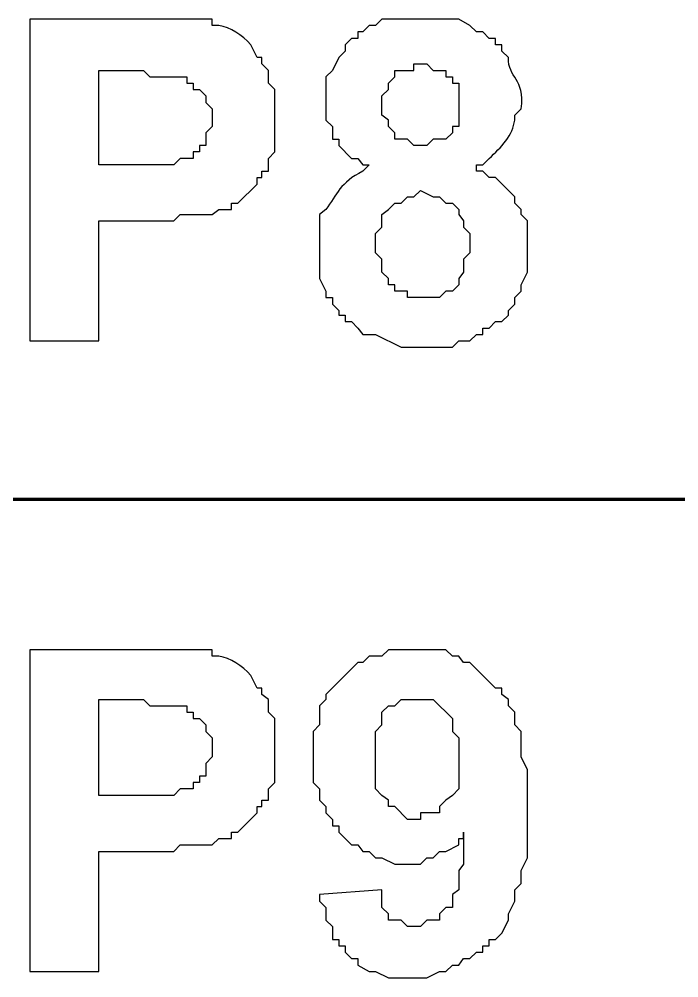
# Model space of a CAD drawing. Header units: millimetres. Extents: x -109 to -14.2, y -107.5 to -24.7.
# Drawn here: x -78.99 to -76.33, y -70.582 to -66.716 of the extents above; entities that cross this region are included whole.
import ezdxf

# ---------------------------------------------------------------- set-up
doc = ezdxf.new("R2010")
doc.units = ezdxf.units.MM
doc.header["$MEASUREMENT"] = 0
doc.layers.add('layer 1', color=7, linetype='Continuous')

msp = doc.modelspace()

# ---------------------------------------------------------------- linework, layer by layer
at = {"layer": 'layer 1', "color": 0}
for points, knots in [([(-78.947, -68.0135), (-78.947, -68.0135), (-78.947, -66.7163), (-78.947, -66.7163), (-78.947, -66.7163), (-78.947, -66.7163), (-78.5146, -66.7163), (-78.5146, -66.7163), (-78.5146, -66.7163), (-78.4221, -66.7163), (-78.3296, -66.7163), (-78.2371, -66.7163), (-78.2371, -66.7163), (-78.2371, -66.7163), (-78.2113, -66.7163), (-78.2113, -66.7163), (-78.2113, -66.7163), (-78.2113, -66.7163), (-78.2113, -66.7421), (-78.2113, -66.7421), (-78.2113, -66.7421), (-78.2113, -66.7421), (-78.1855, -66.7421), (-78.1855, -66.7421), (-78.1855, -66.7421), (-78.1367, -66.7496), (-78.0918, -66.7795), (-78.0564, -66.8196), (-78.0564, -66.8196), (-78.0564, -66.8196), (-78.0306, -66.8712), (-78.0306, -66.8712), (-78.0306, -66.8712), (-78.0306, -66.8712), (-78.0112, -66.8712), (-78.0112, -66.8712), (-78.0112, -66.8712), (-78.0112, -66.8712), (-78.0112, -66.897), (-78.0112, -66.897), (-78.0112, -66.897), (-78.0112, -66.897), (-77.9854, -66.9228), (-77.9854, -66.9228), (-77.9854, -66.9228), (-77.9854, -66.9228), (-77.9854, -66.9745), (-77.9854, -66.9745), (-77.9854, -66.9745), (-77.9854, -66.9745), (-77.9596, -67.0003), (-77.9596, -67.0003), (-77.9596, -67.0003), (-77.9596, -67.0003), (-77.9596, -67.2519), (-77.9596, -67.2519), (-77.9596, -67.2519), (-77.9596, -67.2519), (-77.9854, -67.2778), (-77.9854, -67.2778), (-77.9854, -67.2778), (-77.9854, -67.2778), (-77.9854, -67.3294), (-77.9854, -67.3294), (-77.9854, -67.3294), (-77.9854, -67.3294), (-78.0112, -67.3294), (-78.0112, -67.3294), (-78.0112, -67.3294), (-78.0112, -67.3294), (-78.0112, -67.3552), (-78.0112, -67.3552), (-78.0112, -67.3552), (-78.0112, -67.3552), (-78.0306, -67.3552), (-78.0306, -67.3552), (-78.0306, -67.3552), (-78.0306, -67.3552), (-78.0306, -67.381), (-78.0306, -67.381), (-78.0306, -67.381), (-78.0306, -67.381), (-78.108, -67.4585), (-78.108, -67.4585), (-78.108, -67.4585), (-78.108, -67.4585), (-78.1339, -67.4585), (-78.1339, -67.4585), (-78.1339, -67.4585), (-78.1339, -67.4585), (-78.1339, -67.4843), (-78.1339, -67.4843), (-78.1339, -67.4843), (-78.1339, -67.4843), (-78.1855, -67.4843), (-78.1855, -67.4843), (-78.1855, -67.4843), (-78.1855, -67.4843), (-78.2113, -67.5036), (-78.2113, -67.5036), (-78.2113, -67.5036), (-78.2113, -67.5036), (-78.3404, -67.5036), (-78.3404, -67.5036), (-78.3404, -67.5036), (-78.3404, -67.5036), (-78.3662, -67.5295), (-78.3662, -67.5295), (-78.3662, -67.5295), (-78.3662, -67.5295), (-78.6695, -67.5295), (-78.6695, -67.5295), (-78.6695, -67.5295), (-78.6695, -67.5295), (-78.6695, -68.0135), (-78.6695, -68.0135), (-78.6695, -68.0135), (-78.6695, -68.0135), (-78.947, -68.0135), (-78.947, -68.0135)], [0, 0, 0, 0, 0.032258, 0.032258, 0.032258, 0.032258, 0.064516, 0.064516, 0.064516, 0.064516, 0.096774, 0.096774, 0.096774, 0.096774, 0.129032, 0.129032, 0.129032, 0.129032, 0.16129, 0.16129, 0.16129, 0.16129, 0.193548, 0.193548, 0.193548, 0.193548, 0.225806, 0.225806, 0.225806, 0.225806, 0.258065, 0.258065, 0.258065, 0.258065, 0.290323, 0.290323, 0.290323, 0.290323, 0.322581, 0.322581, 0.322581, 0.322581, 0.354839, 0.354839, 0.354839, 0.354839, 0.387097, 0.387097, 0.387097, 0.387097, 0.419355, 0.419355, 0.419355, 0.419355, 0.451613, 0.451613, 0.451613, 0.451613, 0.483871, 0.483871, 0.483871, 0.483871, 0.516129, 0.516129, 0.516129, 0.516129, 0.548387, 0.548387, 0.548387, 0.548387, 0.580645, 0.580645, 0.580645, 0.580645, 0.612903, 0.612903, 0.612903, 0.612903, 0.645161, 0.645161, 0.645161, 0.645161, 0.677419, 0.677419, 0.677419, 0.677419, 0.709677, 0.709677, 0.709677, 0.709677, 0.741935, 0.741935, 0.741935, 0.741935, 0.774194, 0.774194, 0.774194, 0.774194, 0.806452, 0.806452, 0.806452, 0.806452, 0.83871, 0.83871, 0.83871, 0.83871, 0.870968, 0.870968, 0.870968, 0.870968, 0.903226, 0.903226, 0.903226, 0.903226, 0.935484, 0.935484, 0.935484, 0.935484, 1, 1, 1, 1]), ([(-77.5789, -67.3036), (-77.5789, -67.3036), (-77.6047, -67.3036), (-77.6047, -67.3036), (-77.6047, -67.3036), (-77.6047, -67.3036), (-77.624, -67.2778), (-77.624, -67.2778), (-77.624, -67.2778), (-77.624, -67.2778), (-77.6498, -67.2778), (-77.6498, -67.2778), (-77.6498, -67.2778), (-77.6498, -67.2778), (-77.7015, -67.2262), (-77.7015, -67.2262), (-77.7015, -67.2262), (-77.7015, -67.2262), (-77.7015, -67.2003), (-77.7015, -67.2003), (-77.7015, -67.2003), (-77.7015, -67.2003), (-77.7273, -67.2003), (-77.7273, -67.2003), (-77.7273, -67.2003), (-77.7273, -67.2003), (-77.7273, -67.1487), (-77.7273, -67.1487), (-77.7273, -67.1487), (-77.7273, -67.1487), (-77.7531, -67.1229), (-77.7531, -67.1229), (-77.7531, -67.1229), (-77.7531, -67.1229), (-77.7531, -66.9486), (-77.7531, -66.9486), (-77.7531, -66.9486), (-77.7531, -66.9486), (-77.7273, -66.9228), (-77.7273, -66.9228), (-77.7273, -66.9228), (-77.7273, -66.9228), (-77.7015, -66.8712), (-77.7015, -66.8712), (-77.7015, -66.8712), (-77.7015, -66.8712), (-77.6757, -66.8454), (-77.6757, -66.8454), (-77.6757, -66.8454), (-77.6757, -66.8454), (-77.6757, -66.8196), (-77.6757, -66.8196), (-77.6757, -66.8196), (-77.6757, -66.8196), (-77.6498, -66.7938), (-77.6498, -66.7938), (-77.6498, -66.7938), (-77.6498, -66.7938), (-77.624, -66.7938), (-77.624, -66.7938), (-77.624, -66.7938), (-77.624, -66.7938), (-77.624, -66.7679), (-77.624, -66.7679), (-77.624, -66.7679), (-77.624, -66.7679), (-77.6047, -66.7679), (-77.6047, -66.7679), (-77.6047, -66.7679), (-77.6047, -66.7679), (-77.5789, -66.7421), (-77.5789, -66.7421), (-77.5789, -66.7421), (-77.5789, -66.7421), (-77.553, -66.7421), (-77.553, -66.7421), (-77.553, -66.7421), (-77.553, -66.7421), (-77.5272, -66.7163), (-77.5272, -66.7163), (-77.5272, -66.7163), (-77.5272, -66.7163), (-77.2175, -66.7163), (-77.2175, -66.7163), (-77.2175, -66.7163), (-77.2175, -66.7163), (-77.1723, -66.7421), (-77.1723, -66.7421), (-77.1723, -66.7421), (-77.1723, -66.7421), (-77.1465, -66.7679), (-77.1465, -66.7679), (-77.1465, -66.7679), (-77.1465, -66.7679), (-77.1206, -66.7679), (-77.1206, -66.7679), (-77.1206, -66.7679), (-77.1206, -66.7679), (-77.0949, -66.7938), (-77.0949, -66.7938), (-77.0949, -66.7938), (-77.0949, -66.7938), (-77.069, -66.7938), (-77.069, -66.7938), (-77.069, -66.7938), (-77.069, -66.7938), (-77.069, -66.8196), (-77.069, -66.8196), (-77.069, -66.8196), (-77.069, -66.8196), (-77.0432, -66.8196), (-77.0432, -66.8196), (-77.0432, -66.8196), (-77.0432, -66.8196), (-77.0432, -66.8454), (-77.0432, -66.8454), (-77.0432, -66.8454), (-77.0432, -66.8454), (-77.0174, -66.8712), (-77.0174, -66.8712), (-77.0174, -66.8712), (-77.0197, -66.9549), (-76.9489, -66.9526), (-76.9658, -67.0777), (-76.9658, -67.0777), (-76.9658, -67.0777), (-76.9916, -67.1035), (-76.9916, -67.1035), (-76.9916, -67.1035), (-76.9916, -67.1035), (-76.9916, -67.1229), (-76.9916, -67.1229), (-76.9916, -67.1229), (-76.9992, -67.1841), (-77.0466, -67.2333), (-77.0949, -67.2778), (-77.0949, -67.2778), (-77.0949, -67.2778), (-77.1206, -67.3036), (-77.1206, -67.3036), (-77.1206, -67.3036), (-77.1206, -67.3036), (-77.1465, -67.3036), (-77.1465, -67.3036), (-77.1465, -67.3036), (-77.1465, -67.3036), (-77.1465, -67.3294), (-77.1465, -67.3294), (-77.1465, -67.3294), (-77.1465, -67.3294), (-77.1206, -67.3294), (-77.1206, -67.3294), (-77.1206, -67.3294), (-77.1206, -67.3294), (-77.0949, -67.3552), (-77.0949, -67.3552), (-77.0949, -67.3552), (-77.0949, -67.3552), (-77.069, -67.3552), (-77.069, -67.3552), (-77.069, -67.3552), (-77.069, -67.3552), (-76.9916, -67.4327), (-76.9916, -67.4327), (-76.9916, -67.4327), (-76.9916, -67.4327), (-76.9916, -67.4585), (-76.9916, -67.4585), (-76.9916, -67.4585), (-76.9916, -67.4585), (-76.9658, -67.4843), (-76.9658, -67.4843), (-76.9658, -67.4843), (-76.9658, -67.4843), (-76.9658, -67.5036), (-76.9658, -67.5036), (-76.9658, -67.5036), (-76.9658, -67.5036), (-76.94, -67.5295), (-76.94, -67.5295), (-76.94, -67.5295), (-76.94, -67.5295), (-76.94, -67.736), (-76.94, -67.736), (-76.94, -67.736), (-76.94, -67.736), (-76.9658, -67.7876), (-76.9658, -67.7876), (-76.9658, -67.7876), (-76.9658, -67.7876), (-76.9658, -67.8134), (-76.9658, -67.8134), (-76.9658, -67.8134), (-76.9658, -67.8134), (-76.9916, -67.8392), (-76.9916, -67.8392), (-76.9916, -67.8392), (-76.9916, -67.8392), (-76.9916, -67.865), (-76.9916, -67.865), (-76.9916, -67.865), (-76.9916, -67.865), (-77.0174, -67.8908), (-77.0174, -67.8908), (-77.0174, -67.8908), (-77.0174, -67.8908), (-77.0174, -67.9102), (-77.0174, -67.9102), (-77.0174, -67.9102), (-77.0174, -67.9102), (-77.0432, -67.936), (-77.0432, -67.936), (-77.0432, -67.936), (-77.0432, -67.936), (-77.069, -67.936), (-77.069, -67.936), (-77.069, -67.936), (-77.069, -67.936), (-77.0949, -67.9619), (-77.0949, -67.9619), (-77.0949, -67.9619), (-77.0949, -67.9619), (-77.1206, -67.9619), (-77.1206, -67.9619), (-77.1206, -67.9619), (-77.1206, -67.9619), (-77.1206, -67.9876), (-77.1206, -67.9876), (-77.1206, -67.9876), (-77.1206, -67.9876), (-77.1465, -67.9876), (-77.1465, -67.9876), (-77.1465, -67.9876), (-77.1465, -67.9876), (-77.1723, -68.0135), (-77.1723, -68.0135), (-77.1723, -68.0135), (-77.1723, -68.0135), (-77.2175, -68.0135), (-77.2175, -68.0135), (-77.2175, -68.0135), (-77.2175, -68.0135), (-77.2433, -68.0393), (-77.2433, -68.0393), (-77.2433, -68.0393), (-77.2433, -68.0393), (-77.4498, -68.0393), (-77.4498, -68.0393), (-77.4498, -68.0393), (-77.4498, -68.0393), (-77.553, -67.9876), (-77.553, -67.9876), (-77.553, -67.9876), (-77.553, -67.9876), (-77.6047, -67.9876), (-77.6047, -67.9876), (-77.6047, -67.9876), (-77.6047, -67.9876), (-77.624, -67.9619), (-77.624, -67.9619), (-77.624, -67.9619), (-77.624, -67.9619), (-77.6498, -67.936), (-77.6498, -67.936), (-77.6498, -67.936), (-77.6498, -67.936), (-77.6757, -67.936), (-77.6757, -67.936), (-77.6757, -67.936), (-77.6757, -67.936), (-77.6757, -67.9102), (-77.6757, -67.9102), (-77.6757, -67.9102), (-77.6757, -67.9102), (-77.7015, -67.9102), (-77.7015, -67.9102), (-77.7015, -67.9102), (-77.7015, -67.9102), (-77.7015, -67.8908), (-77.7015, -67.8908), (-77.7015, -67.8908), (-77.7015, -67.8908), (-77.7273, -67.865), (-77.7273, -67.865), (-77.7273, -67.865), (-77.7273, -67.865), (-77.7273, -67.8392), (-77.7273, -67.8392), (-77.7273, -67.8392), (-77.7273, -67.8392), (-77.7531, -67.8392), (-77.7531, -67.8392), (-77.7531, -67.8392), (-77.7531, -67.8392), (-77.7531, -67.8134), (-77.7531, -67.8134), (-77.7531, -67.8134), (-77.7531, -67.8134), (-77.7789, -67.7618), (-77.7789, -67.7618), (-77.7789, -67.7618), (-77.7789, -67.7618), (-77.7789, -67.5036), (-77.7789, -67.5036), (-77.7789, -67.5036), (-77.7789, -67.5036), (-77.7531, -67.4843), (-77.7531, -67.4843), (-77.7531, -67.4843), (-77.7102, -67.4234), (-77.6953, -67.3748), (-77.6047, -67.3294), (-77.6047, -67.3294), (-77.6047, -67.3294), (-77.5789, -67.3036), (-77.5789, -67.3036)], [0, 0, 0, 0, 0.0125, 0.0125, 0.0125, 0.0125, 0.025, 0.025, 0.025, 0.025, 0.0375, 0.0375, 0.0375, 0.0375, 0.05, 0.05, 0.05, 0.05, 0.0625, 0.0625, 0.0625, 0.0625, 0.075, 0.075, 0.075, 0.075, 0.0875, 0.0875, 0.0875, 0.0875, 0.1, 0.1, 0.1, 0.1, 0.1125, 0.1125, 0.1125, 0.1125, 0.125, 0.125, 0.125, 0.125, 0.1375, 0.1375, 0.1375, 0.1375, 0.15, 0.15, 0.15, 0.15, 0.1625, 0.1625, 0.1625, 0.1625, 0.175, 0.175, 0.175, 0.175, 0.1875, 0.1875, 0.1875, 0.1875, 0.2, 0.2, 0.2, 0.2, 0.2125, 0.2125, 0.2125, 0.2125, 0.225, 0.225, 0.225, 0.225, 0.2375, 0.2375, 0.2375, 0.2375, 0.25, 0.25, 0.25, 0.25, 0.2625, 0.2625, 0.2625, 0.2625, 0.275, 0.275, 0.275, 0.275, 0.2875, 0.2875, 0.2875, 0.2875, 0.3, 0.3, 0.3, 0.3, 0.3125, 0.3125, 0.3125, 0.3125, 0.325, 0.325, 0.325, 0.325, 0.3375, 0.3375, 0.3375, 0.3375, 0.35, 0.35, 0.35, 0.35, 0.3625, 0.3625, 0.3625, 0.3625, 0.375, 0.375, 0.375, 0.375, 0.3875, 0.3875, 0.3875, 0.3875, 0.4, 0.4, 0.4, 0.4, 0.4125, 0.4125, 0.4125, 0.4125, 0.425, 0.425, 0.425, 0.425, 0.4375, 0.4375, 0.4375, 0.4375, 0.45, 0.45, 0.45, 0.45, 0.4625, 0.4625, 0.4625, 0.4625, 0.475, 0.475, 0.475, 0.475, 0.4875, 0.4875, 0.4875, 0.4875, 0.5, 0.5, 0.5, 0.5, 0.5125, 0.5125, 0.5125, 0.5125, 0.525, 0.525, 0.525, 0.525, 0.5375, 0.5375, 0.5375, 0.5375, 0.55, 0.55, 0.55, 0.55, 0.5625, 0.5625, 0.5625, 0.5625, 0.575, 0.575, 0.575, 0.575, 0.5875, 0.5875, 0.5875, 0.5875, 0.6, 0.6, 0.6, 0.6, 0.6125, 0.6125, 0.6125, 0.6125, 0.625, 0.625, 0.625, 0.625, 0.6375, 0.6375, 0.6375, 0.6375, 0.65, 0.65, 0.65, 0.65, 0.6625, 0.6625, 0.6625, 0.6625, 0.675, 0.675, 0.675, 0.675, 0.6875, 0.6875, 0.6875, 0.6875, 0.7, 0.7, 0.7, 0.7, 0.7125, 0.7125, 0.7125, 0.7125, 0.725, 0.725, 0.725, 0.725, 0.7375, 0.7375, 0.7375, 0.7375, 0.75, 0.75, 0.75, 0.75, 0.7625, 0.7625, 0.7625, 0.7625, 0.775, 0.775, 0.775, 0.775, 0.7875, 0.7875, 0.7875, 0.7875, 0.8, 0.8, 0.8, 0.8, 0.8125, 0.8125, 0.8125, 0.8125, 0.825, 0.825, 0.825, 0.825, 0.8375, 0.8375, 0.8375, 0.8375, 0.85, 0.85, 0.85, 0.85, 0.8625, 0.8625, 0.8625, 0.8625, 0.875, 0.875, 0.875, 0.875, 0.8875, 0.8875, 0.8875, 0.8875, 0.9, 0.9, 0.9, 0.9, 0.9125, 0.9125, 0.9125, 0.9125, 0.925, 0.925, 0.925, 0.925, 0.9375, 0.9375, 0.9375, 0.9375, 0.95, 0.95, 0.95, 0.95, 0.9625, 0.9625, 0.9625, 0.9625, 0.975, 0.975, 0.975, 0.975, 1, 1, 1, 1]), ([(-77.5272, -67.0519), (-77.5272, -67.0519), (-77.5272, -67.1035), (-77.5272, -67.1035), (-77.5272, -67.1035), (-77.5272, -67.1035), (-77.5014, -67.1229), (-77.5014, -67.1229), (-77.5014, -67.1229), (-77.5014, -67.1229), (-77.5014, -67.1487), (-77.5014, -67.1487), (-77.5014, -67.1487), (-77.5014, -67.1487), (-77.4756, -67.1745), (-77.4756, -67.1745), (-77.4756, -67.1745), (-77.4756, -67.1745), (-77.4756, -67.2003), (-77.4756, -67.2003), (-77.4756, -67.2003), (-77.4756, -67.2003), (-77.424, -67.2003), (-77.424, -67.2003), (-77.424, -67.2003), (-77.424, -67.2003), (-77.3982, -67.2262), (-77.3982, -67.2262), (-77.3982, -67.2262), (-77.3982, -67.2262), (-77.3465, -67.2262), (-77.3465, -67.2262), (-77.3465, -67.2262), (-77.3465, -67.2262), (-77.3207, -67.2003), (-77.3207, -67.2003), (-77.3207, -67.2003), (-77.3207, -67.2003), (-77.2691, -67.2003), (-77.2691, -67.2003), (-77.2691, -67.2003), (-77.2691, -67.2003), (-77.2433, -67.1745), (-77.2433, -67.1745), (-77.2433, -67.1745), (-77.2433, -67.1745), (-77.2433, -67.1487), (-77.2433, -67.1487), (-77.2433, -67.1487), (-77.2433, -67.1487), (-77.2175, -67.1487), (-77.2175, -67.1487), (-77.2175, -67.1487), (-77.2175, -67.1487), (-77.2175, -67.1229), (-77.2175, -67.1229), (-77.2175, -67.1229), (-77.2175, -67.082), (-77.2175, -67.0411), (-77.2175, -67.0003), (-77.2175, -67.0003), (-77.2175, -67.0003), (-77.2175, -66.9745), (-77.2175, -66.9745), (-77.2175, -66.9745), (-77.2175, -66.9745), (-77.2433, -66.9745), (-77.2433, -66.9745), (-77.2433, -66.9745), (-77.2433, -66.9745), (-77.2433, -66.9486), (-77.2433, -66.9486), (-77.2433, -66.9486), (-77.2433, -66.9486), (-77.2691, -66.9486), (-77.2691, -66.9486), (-77.2691, -66.9486), (-77.2691, -66.9486), (-77.2691, -66.9228), (-77.2691, -66.9228), (-77.2691, -66.9228), (-77.2691, -66.9228), (-77.3207, -66.9228), (-77.3207, -66.9228), (-77.3207, -66.9228), (-77.3207, -66.9228), (-77.3465, -66.897), (-77.3465, -66.897), (-77.3465, -66.897), (-77.3465, -66.897), (-77.3982, -66.897), (-77.3982, -66.897), (-77.3982, -66.897), (-77.3982, -66.897), (-77.3982, -66.9228), (-77.3982, -66.9228), (-77.3982, -66.9228), (-77.3982, -66.9228), (-77.4756, -66.9228), (-77.4756, -66.9228), (-77.4756, -66.9228), (-77.4756, -66.9228), (-77.4756, -66.9486), (-77.4756, -66.9486), (-77.4756, -66.9486), (-77.4756, -66.9486), (-77.5014, -66.9745), (-77.5014, -66.9745), (-77.5014, -66.9745), (-77.5014, -66.9745), (-77.5014, -67.0003), (-77.5014, -67.0003), (-77.5014, -67.0003), (-77.5014, -67.0003), (-77.5272, -67.0261), (-77.5272, -67.0261), (-77.5272, -67.0261), (-77.5272, -67.0261), (-77.5272, -67.0519), (-77.5272, -67.0519)], [0, 0, 0, 0, 0.032258, 0.032258, 0.032258, 0.032258, 0.064516, 0.064516, 0.064516, 0.064516, 0.096774, 0.096774, 0.096774, 0.096774, 0.129032, 0.129032, 0.129032, 0.129032, 0.16129, 0.16129, 0.16129, 0.16129, 0.193548, 0.193548, 0.193548, 0.193548, 0.225806, 0.225806, 0.225806, 0.225806, 0.258065, 0.258065, 0.258065, 0.258065, 0.290323, 0.290323, 0.290323, 0.290323, 0.322581, 0.322581, 0.322581, 0.322581, 0.354839, 0.354839, 0.354839, 0.354839, 0.387097, 0.387097, 0.387097, 0.387097, 0.419355, 0.419355, 0.419355, 0.419355, 0.451613, 0.451613, 0.451613, 0.451613, 0.483871, 0.483871, 0.483871, 0.483871, 0.516129, 0.516129, 0.516129, 0.516129, 0.548387, 0.548387, 0.548387, 0.548387, 0.580645, 0.580645, 0.580645, 0.580645, 0.612903, 0.612903, 0.612903, 0.612903, 0.645161, 0.645161, 0.645161, 0.645161, 0.677419, 0.677419, 0.677419, 0.677419, 0.709677, 0.709677, 0.709677, 0.709677, 0.741935, 0.741935, 0.741935, 0.741935, 0.774194, 0.774194, 0.774194, 0.774194, 0.806452, 0.806452, 0.806452, 0.806452, 0.83871, 0.83871, 0.83871, 0.83871, 0.870968, 0.870968, 0.870968, 0.870968, 0.903226, 0.903226, 0.903226, 0.903226, 0.935484, 0.935484, 0.935484, 0.935484, 1, 1, 1, 1]), ([(-78.6695, -66.9228), (-78.6695, -66.9228), (-78.6695, -67.3036), (-78.6695, -67.3036), (-78.6695, -67.3036), (-78.6695, -67.3036), (-78.3662, -67.3036), (-78.3662, -67.3036), (-78.3662, -67.3036), (-78.3662, -67.3036), (-78.3404, -67.2778), (-78.3404, -67.2778), (-78.3404, -67.2778), (-78.3404, -67.2778), (-78.2887, -67.2778), (-78.2887, -67.2778), (-78.2887, -67.2778), (-78.2887, -67.2778), (-78.2887, -67.2519), (-78.2887, -67.2519), (-78.2887, -67.2519), (-78.2887, -67.2519), (-78.2629, -67.2519), (-78.2629, -67.2519), (-78.2629, -67.2519), (-78.2629, -67.2519), (-78.2629, -67.2262), (-78.2629, -67.2262), (-78.2629, -67.2262), (-78.2629, -67.2262), (-78.2371, -67.2262), (-78.2371, -67.2262), (-78.2371, -67.2262), (-78.2371, -67.2262), (-78.2371, -67.1745), (-78.2371, -67.1745), (-78.2371, -67.1745), (-78.2371, -67.1745), (-78.2113, -67.1487), (-78.2113, -67.1487), (-78.2113, -67.1487), (-78.2113, -67.1487), (-78.2113, -67.0777), (-78.2113, -67.0777), (-78.2113, -67.0777), (-78.2113, -67.0777), (-78.2371, -67.0519), (-78.2371, -67.0519), (-78.2371, -67.0519), (-78.2371, -67.0519), (-78.2371, -67.0261), (-78.2371, -67.0261), (-78.2371, -67.0261), (-78.2371, -67.0261), (-78.2629, -67.0003), (-78.2629, -67.0003), (-78.2629, -67.0003), (-78.2629, -67.0003), (-78.2887, -67.0003), (-78.2887, -67.0003), (-78.2887, -67.0003), (-78.2887, -67.0003), (-78.2887, -66.9745), (-78.2887, -66.9745), (-78.2887, -66.9745), (-78.2887, -66.9745), (-78.3146, -66.9745), (-78.3146, -66.9745), (-78.3146, -66.9745), (-78.3146, -66.9745), (-78.3146, -66.9486), (-78.3146, -66.9486), (-78.3146, -66.9486), (-78.3146, -66.9486), (-78.463, -66.9486), (-78.463, -66.9486), (-78.463, -66.9486), (-78.463, -66.9486), (-78.4888, -66.9228), (-78.4888, -66.9228), (-78.4888, -66.9228), (-78.4888, -66.9228), (-78.5404, -66.9228), (-78.5404, -66.9228), (-78.5404, -66.9228), (-78.5404, -66.9228), (-78.6695, -66.9228), (-78.6695, -66.9228)], [0, 0, 0, 0, 0.043478, 0.043478, 0.043478, 0.043478, 0.086957, 0.086957, 0.086957, 0.086957, 0.130435, 0.130435, 0.130435, 0.130435, 0.173913, 0.173913, 0.173913, 0.173913, 0.217391, 0.217391, 0.217391, 0.217391, 0.26087, 0.26087, 0.26087, 0.26087, 0.304348, 0.304348, 0.304348, 0.304348, 0.347826, 0.347826, 0.347826, 0.347826, 0.391304, 0.391304, 0.391304, 0.391304, 0.434783, 0.434783, 0.434783, 0.434783, 0.478261, 0.478261, 0.478261, 0.478261, 0.521739, 0.521739, 0.521739, 0.521739, 0.565217, 0.565217, 0.565217, 0.565217, 0.608696, 0.608696, 0.608696, 0.608696, 0.652174, 0.652174, 0.652174, 0.652174, 0.695652, 0.695652, 0.695652, 0.695652, 0.73913, 0.73913, 0.73913, 0.73913, 0.782609, 0.782609, 0.782609, 0.782609, 0.826087, 0.826087, 0.826087, 0.826087, 0.869565, 0.869565, 0.869565, 0.869565, 0.913043, 0.913043, 0.913043, 0.913043, 1, 1, 1, 1]), ([(-77.553, -67.6069), (-77.553, -67.6069), (-77.553, -67.6585), (-77.553, -67.6585), (-77.553, -67.6585), (-77.553, -67.6585), (-77.5272, -67.6843), (-77.5272, -67.6843), (-77.5272, -67.6843), (-77.5272, -67.6843), (-77.5272, -67.736), (-77.5272, -67.736), (-77.5272, -67.736), (-77.5272, -67.736), (-77.5014, -67.7618), (-77.5014, -67.7618), (-77.5014, -67.7618), (-77.5014, -67.7618), (-77.5014, -67.7876), (-77.5014, -67.7876), (-77.5014, -67.7876), (-77.5014, -67.7876), (-77.4756, -67.7876), (-77.4756, -67.7876), (-77.4756, -67.7876), (-77.4756, -67.7876), (-77.4756, -67.8134), (-77.4756, -67.8134), (-77.4756, -67.8134), (-77.4756, -67.8134), (-77.424, -67.8134), (-77.424, -67.8134), (-77.424, -67.8134), (-77.424, -67.8134), (-77.424, -67.8392), (-77.424, -67.8392), (-77.424, -67.8392), (-77.424, -67.8392), (-77.2949, -67.8392), (-77.2949, -67.8392), (-77.2949, -67.8392), (-77.2949, -67.8392), (-77.2691, -67.8134), (-77.2691, -67.8134), (-77.2691, -67.8134), (-77.2691, -67.8134), (-77.2433, -67.8134), (-77.2433, -67.8134), (-77.2433, -67.8134), (-77.2433, -67.8134), (-77.2175, -67.7876), (-77.2175, -67.7876), (-77.2175, -67.7876), (-77.2175, -67.7876), (-77.2175, -67.7618), (-77.2175, -67.7618), (-77.2175, -67.7618), (-77.2175, -67.7618), (-77.1981, -67.736), (-77.1981, -67.736), (-77.1981, -67.736), (-77.1981, -67.736), (-77.1981, -67.6843), (-77.1981, -67.6843), (-77.1981, -67.6843), (-77.1981, -67.6843), (-77.1723, -67.6585), (-77.1723, -67.6585), (-77.1723, -67.6585), (-77.1723, -67.6585), (-77.1723, -67.5811), (-77.1723, -67.5811), (-77.1723, -67.5811), (-77.1723, -67.5811), (-77.1981, -67.5553), (-77.1981, -67.5553), (-77.1981, -67.5553), (-77.1981, -67.5553), (-77.1981, -67.5295), (-77.1981, -67.5295), (-77.1981, -67.5295), (-77.1981, -67.5295), (-77.2175, -67.5036), (-77.2175, -67.5036), (-77.2175, -67.5036), (-77.2175, -67.5036), (-77.2175, -67.4843), (-77.2175, -67.4843), (-77.2175, -67.4843), (-77.2175, -67.4843), (-77.2433, -67.4585), (-77.2433, -67.4585), (-77.2433, -67.4585), (-77.2433, -67.4585), (-77.2691, -67.4585), (-77.2691, -67.4585), (-77.2691, -67.4585), (-77.2691, -67.4585), (-77.2949, -67.4327), (-77.2949, -67.4327), (-77.2949, -67.4327), (-77.2949, -67.4327), (-77.3207, -67.4327), (-77.3207, -67.4327), (-77.3207, -67.4327), (-77.3207, -67.4327), (-77.3723, -67.4068), (-77.3723, -67.4068), (-77.3723, -67.4068), (-77.3723, -67.4068), (-77.3982, -67.4327), (-77.3982, -67.4327), (-77.3982, -67.4327), (-77.3982, -67.4327), (-77.424, -67.4327), (-77.424, -67.4327), (-77.424, -67.4327), (-77.424, -67.4327), (-77.4498, -67.4585), (-77.4498, -67.4585), (-77.4498, -67.4585), (-77.4498, -67.4585), (-77.4756, -67.4585), (-77.4756, -67.4585), (-77.4756, -67.4585), (-77.4756, -67.4585), (-77.5014, -67.4843), (-77.5014, -67.4843), (-77.5014, -67.4843), (-77.5014, -67.4843), (-77.5272, -67.5036), (-77.5272, -67.5036), (-77.5272, -67.5036), (-77.5272, -67.5036), (-77.5272, -67.5553), (-77.5272, -67.5553), (-77.5272, -67.5553), (-77.5272, -67.5553), (-77.553, -67.5811), (-77.553, -67.5811), (-77.553, -67.5811), (-77.553, -67.5811), (-77.553, -67.6069), (-77.553, -67.6069)], [0, 0, 0, 0, 0.027027, 0.027027, 0.027027, 0.027027, 0.054054, 0.054054, 0.054054, 0.054054, 0.081081, 0.081081, 0.081081, 0.081081, 0.108108, 0.108108, 0.108108, 0.108108, 0.135135, 0.135135, 0.135135, 0.135135, 0.162162, 0.162162, 0.162162, 0.162162, 0.189189, 0.189189, 0.189189, 0.189189, 0.216216, 0.216216, 0.216216, 0.216216, 0.243243, 0.243243, 0.243243, 0.243243, 0.27027, 0.27027, 0.27027, 0.27027, 0.297297, 0.297297, 0.297297, 0.297297, 0.324324, 0.324324, 0.324324, 0.324324, 0.351351, 0.351351, 0.351351, 0.351351, 0.378378, 0.378378, 0.378378, 0.378378, 0.405405, 0.405405, 0.405405, 0.405405, 0.432432, 0.432432, 0.432432, 0.432432, 0.459459, 0.459459, 0.459459, 0.459459, 0.486486, 0.486486, 0.486486, 0.486486, 0.513514, 0.513514, 0.513514, 0.513514, 0.540541, 0.540541, 0.540541, 0.540541, 0.567568, 0.567568, 0.567568, 0.567568, 0.594595, 0.594595, 0.594595, 0.594595, 0.621622, 0.621622, 0.621622, 0.621622, 0.648649, 0.648649, 0.648649, 0.648649, 0.675676, 0.675676, 0.675676, 0.675676, 0.702703, 0.702703, 0.702703, 0.702703, 0.72973, 0.72973, 0.72973, 0.72973, 0.756757, 0.756757, 0.756757, 0.756757, 0.783784, 0.783784, 0.783784, 0.783784, 0.810811, 0.810811, 0.810811, 0.810811, 0.837838, 0.837838, 0.837838, 0.837838, 0.864865, 0.864865, 0.864865, 0.864865, 0.891892, 0.891892, 0.891892, 0.891892, 0.918919, 0.918919, 0.918919, 0.918919, 0.945946, 0.945946, 0.945946, 0.945946, 1, 1, 1, 1]), ([(-78.947, -70.5562), (-78.947, -70.5562), (-78.947, -69.259), (-78.947, -69.259), (-78.947, -69.259), (-78.947, -69.259), (-78.5146, -69.259), (-78.5146, -69.259), (-78.5146, -69.259), (-78.4221, -69.259), (-78.3296, -69.259), (-78.2371, -69.259), (-78.2371, -69.259), (-78.2371, -69.259), (-78.2113, -69.259), (-78.2113, -69.259), (-78.2113, -69.259), (-78.2113, -69.259), (-78.2113, -69.2848), (-78.2113, -69.2848), (-78.2113, -69.2848), (-78.2113, -69.2848), (-78.1855, -69.2848), (-78.1855, -69.2848), (-78.1855, -69.2848), (-78.1367, -69.2922), (-78.0918, -69.3221), (-78.0564, -69.3622), (-78.0564, -69.3622), (-78.0564, -69.3622), (-78.0306, -69.4139), (-78.0306, -69.4139), (-78.0306, -69.4139), (-78.0306, -69.4139), (-78.0112, -69.4139), (-78.0112, -69.4139), (-78.0112, -69.4139), (-78.0112, -69.4139), (-78.0112, -69.4397), (-78.0112, -69.4397), (-78.0112, -69.4397), (-78.0112, -69.4397), (-77.9854, -69.459), (-77.9854, -69.459), (-77.9854, -69.459), (-77.9854, -69.459), (-77.9854, -69.5107), (-77.9854, -69.5107), (-77.9854, -69.5107), (-77.9854, -69.5107), (-77.9596, -69.5365), (-77.9596, -69.5365), (-77.9596, -69.5365), (-77.9596, -69.5365), (-77.9596, -69.7946), (-77.9596, -69.7946), (-77.9596, -69.7946), (-77.9596, -69.7946), (-77.9854, -69.8205), (-77.9854, -69.8205), (-77.9854, -69.8205), (-77.9854, -69.8205), (-77.9854, -69.8656), (-77.9854, -69.8656), (-77.9854, -69.8656), (-77.9854, -69.8656), (-78.0112, -69.8656), (-78.0112, -69.8656), (-78.0112, -69.8656), (-78.0112, -69.8656), (-78.0112, -69.8914), (-78.0112, -69.8914), (-78.0112, -69.8914), (-78.0112, -69.8914), (-78.0306, -69.8914), (-78.0306, -69.8914), (-78.0306, -69.8914), (-78.0306, -69.8914), (-78.0306, -69.9173), (-78.0306, -69.9173), (-78.0306, -69.9173), (-78.0306, -69.9173), (-78.108, -69.9947), (-78.108, -69.9947), (-78.108, -69.9947), (-78.108, -69.9947), (-78.1339, -69.9947), (-78.1339, -69.9947), (-78.1339, -69.9947), (-78.1339, -69.9947), (-78.1339, -70.0205), (-78.1339, -70.0205), (-78.1339, -70.0205), (-78.1339, -70.0205), (-78.1855, -70.0205), (-78.1855, -70.0205), (-78.1855, -70.0205), (-78.1855, -70.0205), (-78.2113, -70.0463), (-78.2113, -70.0463), (-78.2113, -70.0463), (-78.2113, -70.0463), (-78.3404, -70.0463), (-78.3404, -70.0463), (-78.3404, -70.0463), (-78.3404, -70.0463), (-78.3662, -70.0721), (-78.3662, -70.0721), (-78.3662, -70.0721), (-78.3662, -70.0721), (-78.6695, -70.0721), (-78.6695, -70.0721), (-78.6695, -70.0721), (-78.6695, -70.0721), (-78.6695, -70.5562), (-78.6695, -70.5562), (-78.6695, -70.5562), (-78.6695, -70.5562), (-78.947, -70.5562), (-78.947, -70.5562)], [0, 0, 0, 0, 0.032258, 0.032258, 0.032258, 0.032258, 0.064516, 0.064516, 0.064516, 0.064516, 0.096774, 0.096774, 0.096774, 0.096774, 0.129032, 0.129032, 0.129032, 0.129032, 0.16129, 0.16129, 0.16129, 0.16129, 0.193548, 0.193548, 0.193548, 0.193548, 0.225806, 0.225806, 0.225806, 0.225806, 0.258065, 0.258065, 0.258065, 0.258065, 0.290323, 0.290323, 0.290323, 0.290323, 0.322581, 0.322581, 0.322581, 0.322581, 0.354839, 0.354839, 0.354839, 0.354839, 0.387097, 0.387097, 0.387097, 0.387097, 0.419355, 0.419355, 0.419355, 0.419355, 0.451613, 0.451613, 0.451613, 0.451613, 0.483871, 0.483871, 0.483871, 0.483871, 0.516129, 0.516129, 0.516129, 0.516129, 0.548387, 0.548387, 0.548387, 0.548387, 0.580645, 0.580645, 0.580645, 0.580645, 0.612903, 0.612903, 0.612903, 0.612903, 0.645161, 0.645161, 0.645161, 0.645161, 0.677419, 0.677419, 0.677419, 0.677419, 0.709677, 0.709677, 0.709677, 0.709677, 0.741935, 0.741935, 0.741935, 0.741935, 0.774194, 0.774194, 0.774194, 0.774194, 0.806452, 0.806452, 0.806452, 0.806452, 0.83871, 0.83871, 0.83871, 0.83871, 0.870968, 0.870968, 0.870968, 0.870968, 0.903226, 0.903226, 0.903226, 0.903226, 0.935484, 0.935484, 0.935484, 0.935484, 1, 1, 1, 1]), ([(-77.7789, -70.2464), (-77.7789, -70.2464), (-77.5272, -70.227), (-77.5272, -70.227), (-77.5272, -70.227), (-77.5272, -70.227), (-77.5272, -70.298), (-77.5272, -70.298), (-77.5272, -70.298), (-77.5272, -70.298), (-77.5014, -70.3238), (-77.5014, -70.3238), (-77.5014, -70.3238), (-77.5014, -70.3238), (-77.5014, -70.3496), (-77.5014, -70.3496), (-77.5014, -70.3496), (-77.5014, -70.3496), (-77.4498, -70.3496), (-77.4498, -70.3496), (-77.4498, -70.3496), (-77.4498, -70.3496), (-77.424, -70.3754), (-77.424, -70.3754), (-77.424, -70.3754), (-77.424, -70.3754), (-77.3723, -70.3754), (-77.3723, -70.3754), (-77.3723, -70.3754), (-77.3723, -70.3754), (-77.3465, -70.3496), (-77.3465, -70.3496), (-77.3465, -70.3496), (-77.3465, -70.3496), (-77.2949, -70.3496), (-77.2949, -70.3496), (-77.2949, -70.3496), (-77.2949, -70.3496), (-77.2949, -70.3238), (-77.2949, -70.3238), (-77.2949, -70.3238), (-77.2949, -70.3238), (-77.2691, -70.298), (-77.2691, -70.298), (-77.2691, -70.298), (-77.2691, -70.298), (-77.2433, -70.298), (-77.2433, -70.298), (-77.2433, -70.298), (-77.2433, -70.298), (-77.2433, -70.2464), (-77.2433, -70.2464), (-77.2433, -70.2464), (-77.2433, -70.2464), (-77.2175, -70.227), (-77.2175, -70.227), (-77.2175, -70.227), (-77.2175, -70.227), (-77.2175, -70.1496), (-77.2175, -70.1496), (-77.2175, -70.1496), (-77.2175, -70.1496), (-77.1981, -70.1238), (-77.1981, -70.1238), (-77.1981, -70.1238), (-77.1981, -70.1238), (-77.1981, -69.9947), (-77.1981, -69.9947), (-77.1981, -69.9947), (-77.1981, -69.9947), (-77.1981, -70.0205), (-77.1981, -70.0205), (-77.1981, -70.0205), (-77.1981, -70.0205), (-77.2175, -70.0205), (-77.2175, -70.0205), (-77.2175, -70.0205), (-77.2175, -70.0205), (-77.2175, -70.0463), (-77.2175, -70.0463), (-77.2175, -70.0463), (-77.2175, -70.0463), (-77.2691, -70.0721), (-77.2691, -70.0721), (-77.2691, -70.0721), (-77.2691, -70.0721), (-77.2949, -70.0721), (-77.2949, -70.0721), (-77.2949, -70.0721), (-77.2949, -70.0721), (-77.3207, -70.0979), (-77.3207, -70.0979), (-77.3207, -70.0979), (-77.3207, -70.0979), (-77.3465, -70.0979), (-77.3465, -70.0979), (-77.3465, -70.0979), (-77.3465, -70.0979), (-77.3723, -70.1238), (-77.3723, -70.1238), (-77.3723, -70.1238), (-77.3723, -70.1238), (-77.4756, -70.1238), (-77.4756, -70.1238), (-77.4756, -70.1238), (-77.4756, -70.1238), (-77.5272, -70.0979), (-77.5272, -70.0979), (-77.5272, -70.0979), (-77.5272, -70.0979), (-77.553, -70.0979), (-77.553, -70.0979), (-77.553, -70.0979), (-77.553, -70.0979), (-77.5789, -70.0721), (-77.5789, -70.0721), (-77.5789, -70.0721), (-77.5789, -70.0721), (-77.6047, -70.0721), (-77.6047, -70.0721), (-77.6047, -70.0721), (-77.6047, -70.0721), (-77.624, -70.0463), (-77.624, -70.0463), (-77.624, -70.0463), (-77.624, -70.0463), (-77.6498, -70.0463), (-77.6498, -70.0463), (-77.6498, -70.0463), (-77.6498, -70.0463), (-77.7015, -69.9947), (-77.7015, -69.9947), (-77.7015, -69.9947), (-77.7015, -69.9947), (-77.7015, -69.9689), (-77.7015, -69.9689), (-77.7015, -69.9689), (-77.7015, -69.9689), (-77.7273, -69.9689), (-77.7273, -69.9689), (-77.7273, -69.9689), (-77.7273, -69.9689), (-77.7273, -69.943), (-77.7273, -69.943), (-77.7273, -69.943), (-77.7273, -69.943), (-77.7531, -69.9173), (-77.7531, -69.9173), (-77.7531, -69.9173), (-77.7531, -69.9173), (-77.7531, -69.8914), (-77.7531, -69.8914), (-77.7531, -69.8914), (-77.7531, -69.8914), (-77.7789, -69.8656), (-77.7789, -69.8656), (-77.7789, -69.8656), (-77.7789, -69.8656), (-77.7789, -69.8205), (-77.7789, -69.8205), (-77.7789, -69.8205), (-77.7789, -69.8205), (-77.8047, -69.7946), (-77.8047, -69.7946), (-77.8047, -69.7946), (-77.8047, -69.7946), (-77.8047, -69.5881), (-77.8047, -69.5881), (-77.8047, -69.5881), (-77.8047, -69.5881), (-77.7789, -69.5623), (-77.7789, -69.5623), (-77.7789, -69.5623), (-77.7789, -69.5623), (-77.7789, -69.4849), (-77.7789, -69.4849), (-77.7789, -69.4849), (-77.7789, -69.4849), (-77.7531, -69.459), (-77.7531, -69.459), (-77.7531, -69.459), (-77.7531, -69.459), (-77.7531, -69.4397), (-77.7531, -69.4397), (-77.7531, -69.4397), (-77.7531, -69.4397), (-77.624, -69.3106), (-77.624, -69.3106), (-77.624, -69.3106), (-77.624, -69.3106), (-77.6047, -69.3106), (-77.6047, -69.3106), (-77.6047, -69.3106), (-77.6047, -69.3106), (-77.5789, -69.2848), (-77.5789, -69.2848), (-77.5789, -69.2848), (-77.5789, -69.2848), (-77.5272, -69.2848), (-77.5272, -69.2848), (-77.5272, -69.2848), (-77.5272, -69.2848), (-77.5014, -69.259), (-77.5014, -69.259), (-77.5014, -69.259), (-77.5014, -69.259), (-77.4756, -69.259), (-77.4756, -69.259), (-77.4756, -69.259), (-77.4154, -69.259), (-77.3551, -69.259), (-77.2949, -69.259), (-77.2949, -69.259), (-77.2949, -69.259), (-77.2691, -69.259), (-77.2691, -69.259), (-77.2691, -69.259), (-77.2691, -69.259), (-77.2433, -69.2848), (-77.2433, -69.2848), (-77.2433, -69.2848), (-77.2433, -69.2848), (-77.2175, -69.2848), (-77.2175, -69.2848), (-77.2175, -69.2848), (-77.2175, -69.2848), (-77.1981, -69.3106), (-77.1981, -69.3106), (-77.1981, -69.3106), (-77.1981, -69.3106), (-77.1723, -69.3106), (-77.1723, -69.3106), (-77.1723, -69.3106), (-77.1723, -69.3106), (-77.069, -69.4139), (-77.069, -69.4139), (-77.069, -69.4139), (-77.069, -69.4139), (-77.0432, -69.4139), (-77.0432, -69.4139), (-77.0432, -69.4139), (-77.0432, -69.4139), (-77.0432, -69.4397), (-77.0432, -69.4397), (-77.0432, -69.4397), (-77.0432, -69.4397), (-77.0174, -69.459), (-77.0174, -69.459), (-77.0174, -69.459), (-77.0174, -69.459), (-77.0174, -69.4849), (-77.0174, -69.4849), (-77.0174, -69.4849), (-77.0174, -69.4849), (-76.9916, -69.5107), (-76.9916, -69.5107), (-76.9916, -69.5107), (-76.9916, -69.5107), (-76.9916, -69.5623), (-76.9916, -69.5623), (-76.9916, -69.5623), (-76.9916, -69.5623), (-76.9658, -69.5881), (-76.9658, -69.5881), (-76.9658, -69.5881), (-76.9658, -69.5881), (-76.9658, -69.6914), (-76.9658, -69.6914), (-76.9658, -69.6914), (-76.9658, -69.6914), (-76.94, -69.743), (-76.94, -69.743), (-76.94, -69.743), (-76.94, -69.743), (-76.94, -70.0979), (-76.94, -70.0979), (-76.94, -70.0979), (-76.94, -70.0979), (-76.9658, -70.1496), (-76.9658, -70.1496), (-76.9658, -70.1496), (-76.9658, -70.1496), (-76.9658, -70.2012), (-76.9658, -70.2012), (-76.9658, -70.2012), (-76.9658, -70.2012), (-76.9916, -70.227), (-76.9916, -70.227), (-76.9916, -70.227), (-76.9916, -70.227), (-76.9916, -70.2722), (-76.9916, -70.2722), (-76.9916, -70.2722), (-76.9916, -70.2722), (-77.0174, -70.3238), (-77.0174, -70.3238), (-77.0174, -70.3238), (-77.0174, -70.3238), (-77.0174, -70.3496), (-77.0174, -70.3496), (-77.0174, -70.3496), (-77.0174, -70.3496), (-77.0432, -70.4013), (-77.0432, -70.4013), (-77.0432, -70.4013), (-77.0432, -70.4013), (-77.069, -70.4271), (-77.069, -70.4271), (-77.069, -70.4271), (-77.069, -70.4271), (-77.0949, -70.4271), (-77.0949, -70.4271), (-77.0949, -70.4271), (-77.0949, -70.4271), (-77.0949, -70.4529), (-77.0949, -70.4529), (-77.0949, -70.4529), (-77.0949, -70.4529), (-77.1206, -70.4529), (-77.1206, -70.4529), (-77.1206, -70.4529), (-77.1206, -70.4529), (-77.1206, -70.4787), (-77.1206, -70.4787), (-77.1206, -70.4787), (-77.1206, -70.4787), (-77.1465, -70.4787), (-77.1465, -70.4787), (-77.1465, -70.4787), (-77.1465, -70.4787), (-77.1723, -70.5045), (-77.1723, -70.5045), (-77.1723, -70.5045), (-77.1723, -70.5045), (-77.1981, -70.5045), (-77.1981, -70.5045), (-77.1981, -70.5045), (-77.1981, -70.5045), (-77.2175, -70.5303), (-77.2175, -70.5303), (-77.2175, -70.5303), (-77.2175, -70.5303), (-77.2433, -70.5303), (-77.2433, -70.5303), (-77.2433, -70.5303), (-77.2433, -70.5303), (-77.2691, -70.5562), (-77.2691, -70.5562), (-77.2691, -70.5562), (-77.2691, -70.5562), (-77.2949, -70.5562), (-77.2949, -70.5562), (-77.2949, -70.5562), (-77.2949, -70.5562), (-77.3465, -70.5819), (-77.3465, -70.5819), (-77.3465, -70.5819), (-77.3465, -70.5819), (-77.5014, -70.5819), (-77.5014, -70.5819), (-77.5014, -70.5819), (-77.5014, -70.5819), (-77.553, -70.5562), (-77.553, -70.5562), (-77.553, -70.5562), (-77.553, -70.5562), (-77.5789, -70.5562), (-77.5789, -70.5562), (-77.5789, -70.5562), (-77.5789, -70.5562), (-77.624, -70.5303), (-77.624, -70.5303), (-77.624, -70.5303), (-77.624, -70.5303), (-77.624, -70.5045), (-77.624, -70.5045), (-77.624, -70.5045), (-77.624, -70.5045), (-77.6498, -70.5045), (-77.6498, -70.5045), (-77.6498, -70.5045), (-77.6498, -70.5045), (-77.6757, -70.4787), (-77.6757, -70.4787), (-77.6757, -70.4787), (-77.6757, -70.4787), (-77.6757, -70.4529), (-77.6757, -70.4529), (-77.6757, -70.4529), (-77.6757, -70.4529), (-77.7015, -70.4529), (-77.7015, -70.4529), (-77.7015, -70.4529), (-77.7015, -70.4529), (-77.7015, -70.4271), (-77.7015, -70.4271), (-77.7015, -70.4271), (-77.7015, -70.4271), (-77.7273, -70.4271), (-77.7273, -70.4271), (-77.7273, -70.4271), (-77.7273, -70.4271), (-77.7273, -70.3754), (-77.7273, -70.3754), (-77.7273, -70.3754), (-77.7273, -70.3754), (-77.7531, -70.3496), (-77.7531, -70.3496), (-77.7531, -70.3496), (-77.7531, -70.3496), (-77.7531, -70.298), (-77.7531, -70.298), (-77.7531, -70.298), (-77.7531, -70.298), (-77.7789, -70.2722), (-77.7789, -70.2722), (-77.7789, -70.2722), (-77.7789, -70.2722), (-77.7789, -70.2464), (-77.7789, -70.2464)], [0, 0, 0, 0, 0.009434, 0.009434, 0.009434, 0.009434, 0.018868, 0.018868, 0.018868, 0.018868, 0.028302, 0.028302, 0.028302, 0.028302, 0.037736, 0.037736, 0.037736, 0.037736, 0.04717, 0.04717, 0.04717, 0.04717, 0.056604, 0.056604, 0.056604, 0.056604, 0.066038, 0.066038, 0.066038, 0.066038, 0.075472, 0.075472, 0.075472, 0.075472, 0.084906, 0.084906, 0.084906, 0.084906, 0.09434, 0.09434, 0.09434, 0.09434, 0.103774, 0.103774, 0.103774, 0.103774, 0.113208, 0.113208, 0.113208, 0.113208, 0.122642, 0.122642, 0.122642, 0.122642, 0.132075, 0.132075, 0.132075, 0.132075, 0.141509, 0.141509, 0.141509, 0.141509, 0.150943, 0.150943, 0.150943, 0.150943, 0.160377, 0.160377, 0.160377, 0.160377, 0.169811, 0.169811, 0.169811, 0.169811, 0.179245, 0.179245, 0.179245, 0.179245, 0.188679, 0.188679, 0.188679, 0.188679, 0.198113, 0.198113, 0.198113, 0.198113, 0.207547, 0.207547, 0.207547, 0.207547, 0.216981, 0.216981, 0.216981, 0.216981, 0.226415, 0.226415, 0.226415, 0.226415, 0.235849, 0.235849, 0.235849, 0.235849, 0.245283, 0.245283, 0.245283, 0.245283, 0.254717, 0.254717, 0.254717, 0.254717, 0.264151, 0.264151, 0.264151, 0.264151, 0.273585, 0.273585, 0.273585, 0.273585, 0.283019, 0.283019, 0.283019, 0.283019, 0.292453, 0.292453, 0.292453, 0.292453, 0.301887, 0.301887, 0.301887, 0.301887, 0.311321, 0.311321, 0.311321, 0.311321, 0.320755, 0.320755, 0.320755, 0.320755, 0.330189, 0.330189, 0.330189, 0.330189, 0.339623, 0.339623, 0.339623, 0.339623, 0.349057, 0.349057, 0.349057, 0.349057, 0.358491, 0.358491, 0.358491, 0.358491, 0.367925, 0.367925, 0.367925, 0.367925, 0.377358, 0.377358, 0.377358, 0.377359, 0.386792, 0.386792, 0.386792, 0.386792, 0.396226, 0.396226, 0.396226, 0.396226, 0.40566, 0.40566, 0.40566, 0.40566, 0.415094, 0.415094, 0.415094, 0.415094, 0.424528, 0.424528, 0.424528, 0.424528, 0.433962, 0.433962, 0.433962, 0.433962, 0.443396, 0.443396, 0.443396, 0.443396, 0.45283, 0.45283, 0.45283, 0.45283, 0.462264, 0.462264, 0.462264, 0.462264, 0.471698, 0.471698, 0.471698, 0.471698, 0.481132, 0.481132, 0.481132, 0.481132, 0.490566, 0.490566, 0.490566, 0.490566, 0.5, 0.5, 0.5, 0.5, 0.509434, 0.509434, 0.509434, 0.509434, 0.518868, 0.518868, 0.518868, 0.518868, 0.528302, 0.528302, 0.528302, 0.528302, 0.537736, 0.537736, 0.537736, 0.537736, 0.54717, 0.54717, 0.54717, 0.54717, 0.556604, 0.556604, 0.556604, 0.556604, 0.566038, 0.566038, 0.566038, 0.566038, 0.575472, 0.575472, 0.575472, 0.575472, 0.584906, 0.584906, 0.584906, 0.584906, 0.59434, 0.59434, 0.59434, 0.59434, 0.603774, 0.603774, 0.603774, 0.603774, 0.613208, 0.613208, 0.613208, 0.613208, 0.622642, 0.622642, 0.622642, 0.622642, 0.632075, 0.632075, 0.632075, 0.632075, 0.641509, 0.641509, 0.641509, 0.641509, 0.650943, 0.650943, 0.650943, 0.650943, 0.660377, 0.660377, 0.660377, 0.660377, 0.669811, 0.669811, 0.669811, 0.669811, 0.679245, 0.679245, 0.679245, 0.679245, 0.688679, 0.688679, 0.688679, 0.688679, 0.698113, 0.698113, 0.698113, 0.698113, 0.707547, 0.707547, 0.707547, 0.707547, 0.716981, 0.716981, 0.716981, 0.716981, 0.726415, 0.726415, 0.726415, 0.726415, 0.735849, 0.735849, 0.735849, 0.735849, 0.745283, 0.745283, 0.745283, 0.745283, 0.754717, 0.754717, 0.754717, 0.754717, 0.764151, 0.764151, 0.764151, 0.764151, 0.773585, 0.773585, 0.773585, 0.773585, 0.783019, 0.783019, 0.783019, 0.783019, 0.792453, 0.792453, 0.792453, 0.792453, 0.801887, 0.801887, 0.801887, 0.801887, 0.811321, 0.811321, 0.811321, 0.811321, 0.820755, 0.820755, 0.820755, 0.820755, 0.830189, 0.830189, 0.830189, 0.830189, 0.839623, 0.839623, 0.839623, 0.839623, 0.849057, 0.849057, 0.849057, 0.849057, 0.858491, 0.858491, 0.858491, 0.858491, 0.867925, 0.867925, 0.867925, 0.867925, 0.877358, 0.877358, 0.877358, 0.877359, 0.886792, 0.886792, 0.886792, 0.886792, 0.896226, 0.896226, 0.896226, 0.896226, 0.90566, 0.90566, 0.90566, 0.90566, 0.915094, 0.915094, 0.915094, 0.915094, 0.924528, 0.924528, 0.924528, 0.924528, 0.933962, 0.933962, 0.933962, 0.933962, 0.943396, 0.943396, 0.943396, 0.943396, 0.95283, 0.95283, 0.95283, 0.95283, 0.962264, 0.962264, 0.962264, 0.962264, 0.971698, 0.971698, 0.971698, 0.971698, 0.981132, 0.981132, 0.981132, 0.981132, 1, 1, 1, 1]), ([(-78.6695, -69.459), (-78.6695, -69.459), (-78.6695, -69.8462), (-78.6695, -69.8462), (-78.6695, -69.8462), (-78.6695, -69.8462), (-78.3662, -69.8462), (-78.3662, -69.8462), (-78.3662, -69.8462), (-78.3662, -69.8462), (-78.3404, -69.8205), (-78.3404, -69.8205), (-78.3404, -69.8205), (-78.3404, -69.8205), (-78.2887, -69.8205), (-78.2887, -69.8205), (-78.2887, -69.8205), (-78.2887, -69.8205), (-78.2887, -69.7946), (-78.2887, -69.7946), (-78.2887, -69.7946), (-78.2887, -69.7946), (-78.2629, -69.7946), (-78.2629, -69.7946), (-78.2629, -69.7946), (-78.2629, -69.7946), (-78.2629, -69.7688), (-78.2629, -69.7688), (-78.2629, -69.7688), (-78.2629, -69.7688), (-78.2371, -69.7688), (-78.2371, -69.7688), (-78.2371, -69.7688), (-78.2371, -69.7688), (-78.2371, -69.7172), (-78.2371, -69.7172), (-78.2371, -69.7172), (-78.2371, -69.7172), (-78.2113, -69.6914), (-78.2113, -69.6914), (-78.2113, -69.6914), (-78.2113, -69.6914), (-78.2113, -69.6139), (-78.2113, -69.6139), (-78.2113, -69.6139), (-78.2113, -69.6139), (-78.2371, -69.5881), (-78.2371, -69.5881), (-78.2371, -69.5881), (-78.2371, -69.5881), (-78.2371, -69.5623), (-78.2371, -69.5623), (-78.2371, -69.5623), (-78.2371, -69.5623), (-78.2629, -69.5365), (-78.2629, -69.5365), (-78.2629, -69.5365), (-78.2629, -69.5365), (-78.2887, -69.5365), (-78.2887, -69.5365), (-78.2887, -69.5365), (-78.2887, -69.5365), (-78.2887, -69.5107), (-78.2887, -69.5107), (-78.2887, -69.5107), (-78.2887, -69.5107), (-78.3146, -69.5107), (-78.3146, -69.5107), (-78.3146, -69.5107), (-78.3146, -69.5107), (-78.3146, -69.4849), (-78.3146, -69.4849), (-78.3146, -69.4849), (-78.3146, -69.4849), (-78.463, -69.4849), (-78.463, -69.4849), (-78.463, -69.4849), (-78.463, -69.4849), (-78.4888, -69.459), (-78.4888, -69.459), (-78.4888, -69.459), (-78.4888, -69.459), (-78.5404, -69.459), (-78.5404, -69.459), (-78.5404, -69.459), (-78.5404, -69.459), (-78.6695, -69.459), (-78.6695, -69.459)], [0, 0, 0, 0, 0.043478, 0.043478, 0.043478, 0.043478, 0.086957, 0.086957, 0.086957, 0.086957, 0.130435, 0.130435, 0.130435, 0.130435, 0.173913, 0.173913, 0.173913, 0.173913, 0.217391, 0.217391, 0.217391, 0.217391, 0.26087, 0.26087, 0.26087, 0.26087, 0.304348, 0.304348, 0.304348, 0.304348, 0.347826, 0.347826, 0.347826, 0.347826, 0.391304, 0.391304, 0.391304, 0.391304, 0.434783, 0.434783, 0.434783, 0.434783, 0.478261, 0.478261, 0.478261, 0.478261, 0.521739, 0.521739, 0.521739, 0.521739, 0.565217, 0.565217, 0.565217, 0.565217, 0.608696, 0.608696, 0.608696, 0.608696, 0.652174, 0.652174, 0.652174, 0.652174, 0.695652, 0.695652, 0.695652, 0.695652, 0.73913, 0.73913, 0.73913, 0.73913, 0.782609, 0.782609, 0.782609, 0.782609, 0.826087, 0.826087, 0.826087, 0.826087, 0.869565, 0.869565, 0.869565, 0.869565, 0.913043, 0.913043, 0.913043, 0.913043, 1, 1, 1, 1]), ([(-77.2175, -69.7172), (-77.2175, -69.7172), (-77.2175, -69.6139), (-77.2175, -69.6139), (-77.2175, -69.6139), (-77.2175, -69.6139), (-77.2433, -69.5881), (-77.2433, -69.5881), (-77.2433, -69.5881), (-77.2433, -69.5881), (-77.2433, -69.5365), (-77.2433, -69.5365), (-77.2433, -69.5365), (-77.2433, -69.5365), (-77.3207, -69.459), (-77.3207, -69.459), (-77.3207, -69.459), (-77.3207, -69.459), (-77.4498, -69.459), (-77.4498, -69.459), (-77.4498, -69.459), (-77.4498, -69.459), (-77.4756, -69.4849), (-77.4756, -69.4849), (-77.4756, -69.4849), (-77.4756, -69.4849), (-77.5014, -69.4849), (-77.5014, -69.4849), (-77.5014, -69.4849), (-77.5014, -69.4849), (-77.5272, -69.5107), (-77.5272, -69.5107), (-77.5272, -69.5107), (-77.5272, -69.5107), (-77.5272, -69.5623), (-77.5272, -69.5623), (-77.5272, -69.5623), (-77.5272, -69.5623), (-77.553, -69.5881), (-77.553, -69.5881), (-77.553, -69.5881), (-77.553, -69.5881), (-77.553, -69.8205), (-77.553, -69.8205), (-77.553, -69.8205), (-77.553, -69.8205), (-77.5272, -69.8462), (-77.5272, -69.8462), (-77.5272, -69.8462), (-77.5272, -69.8462), (-77.5014, -69.8656), (-77.5014, -69.8656), (-77.5014, -69.8656), (-77.5014, -69.8656), (-77.5014, -69.8914), (-77.5014, -69.8914), (-77.5014, -69.8914), (-77.5014, -69.8914), (-77.4756, -69.8914), (-77.4756, -69.8914), (-77.4756, -69.8914), (-77.4756, -69.8914), (-77.424, -69.943), (-77.424, -69.943), (-77.424, -69.943), (-77.424, -69.943), (-77.3723, -69.943), (-77.3723, -69.943), (-77.3723, -69.943), (-77.3723, -69.943), (-77.3723, -69.9173), (-77.3723, -69.9173), (-77.3723, -69.9173), (-77.3723, -69.9173), (-77.2949, -69.9173), (-77.2949, -69.9173), (-77.2949, -69.9173), (-77.2949, -69.9173), (-77.2949, -69.8914), (-77.2949, -69.8914), (-77.2949, -69.8914), (-77.2949, -69.8914), (-77.2691, -69.8656), (-77.2691, -69.8656), (-77.2691, -69.8656), (-77.2691, -69.8656), (-77.2433, -69.8462), (-77.2433, -69.8462), (-77.2433, -69.8462), (-77.2433, -69.8462), (-77.2175, -69.8205), (-77.2175, -69.8205), (-77.2175, -69.8205), (-77.2175, -69.8205), (-77.2175, -69.7172), (-77.2175, -69.7172)], [0, 0, 0, 0, 0.04, 0.04, 0.04, 0.04, 0.08, 0.08, 0.08, 0.08, 0.12, 0.12, 0.12, 0.12, 0.16, 0.16, 0.16, 0.16, 0.2, 0.2, 0.2, 0.2, 0.24, 0.24, 0.24, 0.24, 0.28, 0.28, 0.28, 0.28, 0.32, 0.32, 0.32, 0.32, 0.36, 0.36, 0.36, 0.36, 0.4, 0.4, 0.4, 0.4, 0.44, 0.44, 0.44, 0.44, 0.48, 0.48, 0.48, 0.48, 0.52, 0.52, 0.52, 0.52, 0.56, 0.56, 0.56, 0.56, 0.6, 0.6, 0.6, 0.6, 0.64, 0.64, 0.64, 0.64, 0.68, 0.68, 0.68, 0.68, 0.72, 0.72, 0.72, 0.72, 0.76, 0.76, 0.76, 0.76, 0.8, 0.8, 0.8, 0.8, 0.84, 0.84, 0.84, 0.84, 0.88, 0.88, 0.88, 0.88, 0.92, 0.92, 0.92, 0.92, 1, 1, 1, 1])]:
    msp.add_open_spline(points, degree=3, knots=knots, dxfattribs=at)
at = {"layer": 'layer 1', "color": 0, "lineweight": 80}
msp.add_open_spline([(-80.6507, -68.6524), (-80.6507, -68.6524), (-72.0095, -68.6524), (-72.0095, -68.6524)], degree=3, dxfattribs=at)

doc.saveas('drawing.dxf')
